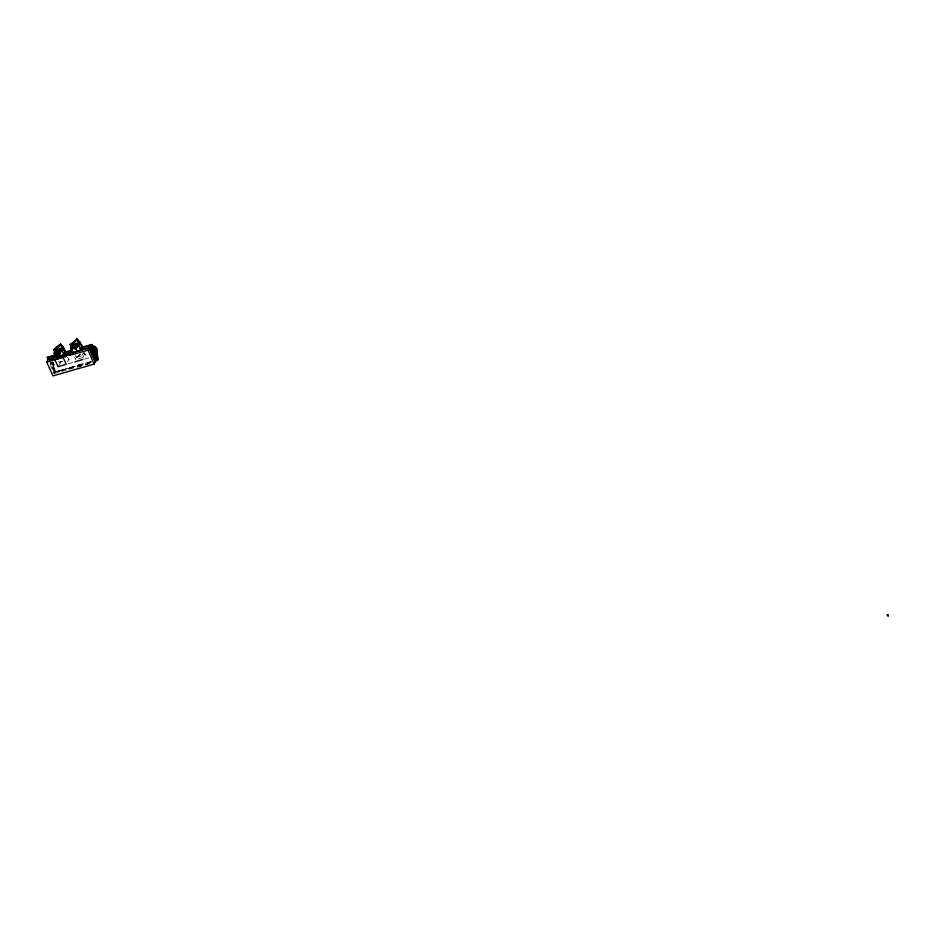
<?xml version="1.0" encoding="UTF-8"?>
<svg xmlns="http://www.w3.org/2000/svg" width="935" height="935" viewBox="0 0 935 935"><rect width="100%" height="100%" fill="white"/><g stroke="black" fill="none" stroke-linecap="round" stroke-linejoin="round"><path stroke-width="0.7" stroke-dasharray="4.67 3.51" d="M91.63 361.307L87.504 363.376L91.209 362.277M87.902 362.324L87.469 363.294L89.129 362.079M78.201 365.082L77.792 366.146L82.724 364.79L83.133 363.727L78.201 365.082L79.44 364.837M81.964 364.136L81.532 365.117L83.168 363.808M78.552 358.818L83.94 357.147L85.693 354.727L83.566 352.799M79.405 364.755L78.961 365.725M72.988 367.654L73.409 366.59L68.512 368.028C67.764 370.868 73.643 366.765 73.409 366.59M71.796 367.981L72.217 366.929M69.681 367.607L68.056 369.009M63.194 370.424C66.864 368.577 48.842 374.748 62.435 369.699M67.332 361.892L69.132 359.472L68.43 359.262M62.435 369.687L61.99 370.751L63.662 369.442M58.215 371.698L58.706 370.716M58.683 365.562L61.126 361.518M91.069 361.798L53.914 372.446L53.751 371.487M55.107 371.569L50.899 362.114L55.294 371.172L53.949 373.93L54.978 371.265L54.312 365.106L53.026 362.219L51.928 364.405M53.926 371.452L54.417 370.459L52.337 365.877L51.846 366.859L53.435 370.33L54.768 370.003M53.938 369.337L53.447 370.33M52.337 367.981L52.909 366.976M51.25 363.364L50.759 364.346L50.677 362.266L51.156 363.388M80.083 354.412L76.132 357.684L74.929 355.066M80.842 353.944L76.132 357.684M60.775 361.623L59.583 362.429L65.777 360.372M58.356 361.658L59.15 361.413M76.962 357.275L85.003 354.797L83.285 352.986M53.809 373.626L93.734 362.184M53.026 365.48L54.312 365.106M53.587 370.435L53.225 368.086L54.522 367.724M68.197 363.797L73.666 362.231M84.606 359.087L88.708 357.918M53.996 372.294L91.139 361.646M77.523 367.175L91.396 363.189M68.021 368.928L69.213 368.589M52.874 362.418L53.482 362.757L52.874 362.289M67.577 357.053L68.746 359.589M75.314 354.949L76.506 357.567M74.695 357.1L75.864 359.648M82.385 353.734L83.94 357.147M84.185 352.378L85.307 354.844M50.198 364.755L54.136 373.533M52.512 362.359L53.798 365.258L53.424 360.548M53.681 371.639L53.914 372.446M52.851 361.845L53.342 368.168M52.746 361.938L53.225 368.086M59.898 370.377L59.454 371.452L59.898 370.377"/><path stroke-width="1.4" d="M887.292 615.592L887.677 614.774L888.192 615.896M52.757 359.215L53.155 357.918L50.291 358.795L49.859 360.01L52.757 359.215L53.202 358.011M888.063 616.013L887.747 615.44M95.195 360.618L98.011 359.683L96.492 348.182L91.525 344.477L96.562 348.007L97.602 357.813M90.461 345.576L96.55 359.683L95.557 361.997L89.398 347.937L90.134 345.669L88.089 350.216L94.096 364.124L52.968 375.905L46.75 362.079L47.954 359.741L89.398 347.937M97.778 358.865L97.953 359.823M95.545 359.379L95.966 358.409L93.804 353.839L93.383 354.809L95.464 359.402L95.464 357.299M94.096 364.124L96.095 359.472M95.464 359.402L95.966 358.409M94.435 350.321L93.103 352.6L95.557 358.339M93.021 351.583L92.507 352.577L90.426 347.949L90.94 346.967L92.927 351.618M91.875 345.038L81.883 348.042M90.414 346.266L89.83 345.763L93.056 347.434C95.347 351.852 98.023 357.602 95.101 361.787L88.942 347.715L90.005 345.354L93.78 348.077M72.93 353.278L70.593 348.194L78.704 345.681L79.791 343.367C69.856 330.055 85.272 347.645 82.888 348.568M75.466 349.445L76.997 346.16L76.273 349.199L75.104 348.673L76.997 346.16M77.71 344.992L78.131 343.94L77.71 344.992L72.661 346.441L73.164 345.553L78.166 344.022M76.915 344.314L75.536 347.142L74.461 347.224M71.551 350.707L73.105 347.411L73.456 348.182L71.551 350.707L72.287 347.668L73.456 348.182M88.089 350.216L69.529 355.335M74.344 345.097L73.094 347.902L75.373 347.049L76.109 345.506L74.169 346.102L73.421 347.656M72.661 346.441L73.164 345.553M69.061 354.529L65.532 355.534L65.941 356.469L46.75 362.079M69.354 353.921L69.903 355.44L69.354 353.921L64.842 355.218L65.45 356.609M70.593 348.194L71.715 345.868L79.791 343.367M65.941 356.469L65.532 355.534M54.055 353.313L62.154 350.8L63.323 348.463L55.247 350.964L54.055 353.313L55.995 357.45L64.083 354.949L65.24 352.6L62.563 346.827L60.401 344.36L53.646 349.725L55.422 353.535M54.592 355.066L56.567 352.53L56.918 353.301L55.761 352.787L54.592 355.066L54.955 355.838L59.676 354.377L60.459 351.326L58.496 353.862L59.641 351.583L58.858 354.634L58.262 353.36L55.177 354.318L55.773 355.58L48.678 357.217L47.486 359.531M61.663 348.965C61.476 350.683 55.13 352.472 56.661 350.508L61.698 349.059L61.207 350.029M59.606 350.543L58.823 352.109L56.544 352.951L57.912 350.216M59.01 354.318L58.414 353.056L55.527 354.47M60.448 349.339L58.987 352.203L57.923 352.273M57.386 351.104L59.992 350.403L60.483 349.421M56.883 352.705L57.666 351.151M55.773 355.58L56.053 354.973M55.177 354.318L58.414 353.056M54.955 355.838L59.852 354.014M49.906 360.104L52.325 358.491M48.153 358.397L47.264 357.182L48.129 358.163M888.063 615.3L888.028 615.23A17.087 10.379 -20.5 0 0 887.724 614.973L887.981 615.335M77.032 339.943L71.317 344.992L71.715 345.868M77.032 339.078L70.125 344.618L71.329 347.236M60.763 345.12L62.914 347.586L54.849 350.087L60.763 345.12L60.401 344.36M66.186 353.114L63.241 346.756L60.576 344.022L53.646 349.725M887.911 615.218L887.221 615.113M70.955 345.097L71.668 344.594M71.668 343.718L70.125 344.618M93.558 347.271L92.67 347.563L95.417 353.313L96.305 353.021L95.721 348.369L93.558 347.271L96.305 353.021M94.809 348.755C98.058 350.45 93.5 351.63 95.721 348.369M94.049 350.45L94.961 350.076M96.293 359.087L96.48 358.023M96.679 358.958L93.103 352.6M91.361 348.124L91.022 349.047M93.383 354.809L93.979 355.896L94.306 354.961M62.563 346.827L63.241 346.756M76.682 339.183L78.657 341.555L79.732 341.649M71.317 344.992L80.071 342.42M56.813 351.011L63.533 348.93M73.912 346.149L76.389 345.331M60.004 352.343L60.81 352.098M77.348 346.932L76.191 346.417M55.644 354.236L58.239 353.43L58.66 354.166L56.018 355.055L55.679 354.166M71.2 349.935L72.369 350.45M75.104 348.673L76.273 349.199M71.726 350.333L72.544 350.087M75.63 349.082L76.448 348.837M49.859 360.01L52.722 359.122M67.355 354.61L69.541 353.933M74.788 361.95L82.899 359.449M47.182 357.334L55.562 354.797M63.79 352.565L72.159 350.041M80.387 347.797L91.525 344.477M65.368 352.775L71.013 351.326M95.837 358.234L96.048 359.484L97.661 358.701M95.265 360.466L98.011 359.683M47.814 359.437L88.942 347.715M90.216 345.634L96.737 359.274M59.314 353.605L59.676 354.377M55.212 348.813L55.562 349.585M54.487 349.328L55.469 351.431M54.031 349.608L55.808 353.418M55.329 354.003L55.925 355.277M62.855 346.873L65.801 353.231M62.178 346.663L62.54 347.434M60.576 344.022L61.745 346.546M62.154 350.8L64.083 354.949M70.511 344.501L71.703 347.119M78.704 345.681L80.819 350.333L72.498 352.401M79.346 341.766L82.502 348.685M76.939 338.949L78.493 342.28M76.775 339.288L77.126 340.048M94.318 350.204L93.968 349.234M94.248 350.228L93.979 349.585M94.341 350.111L93.979 348.813M69.12 354.4L69.471 355.452M92.436 350.485L92.004 351.455L92.518 350.461M62.961 357.24L54.838 359.753L58.099 366.742L66.21 364.241L62.961 357.24"/></g></svg>
